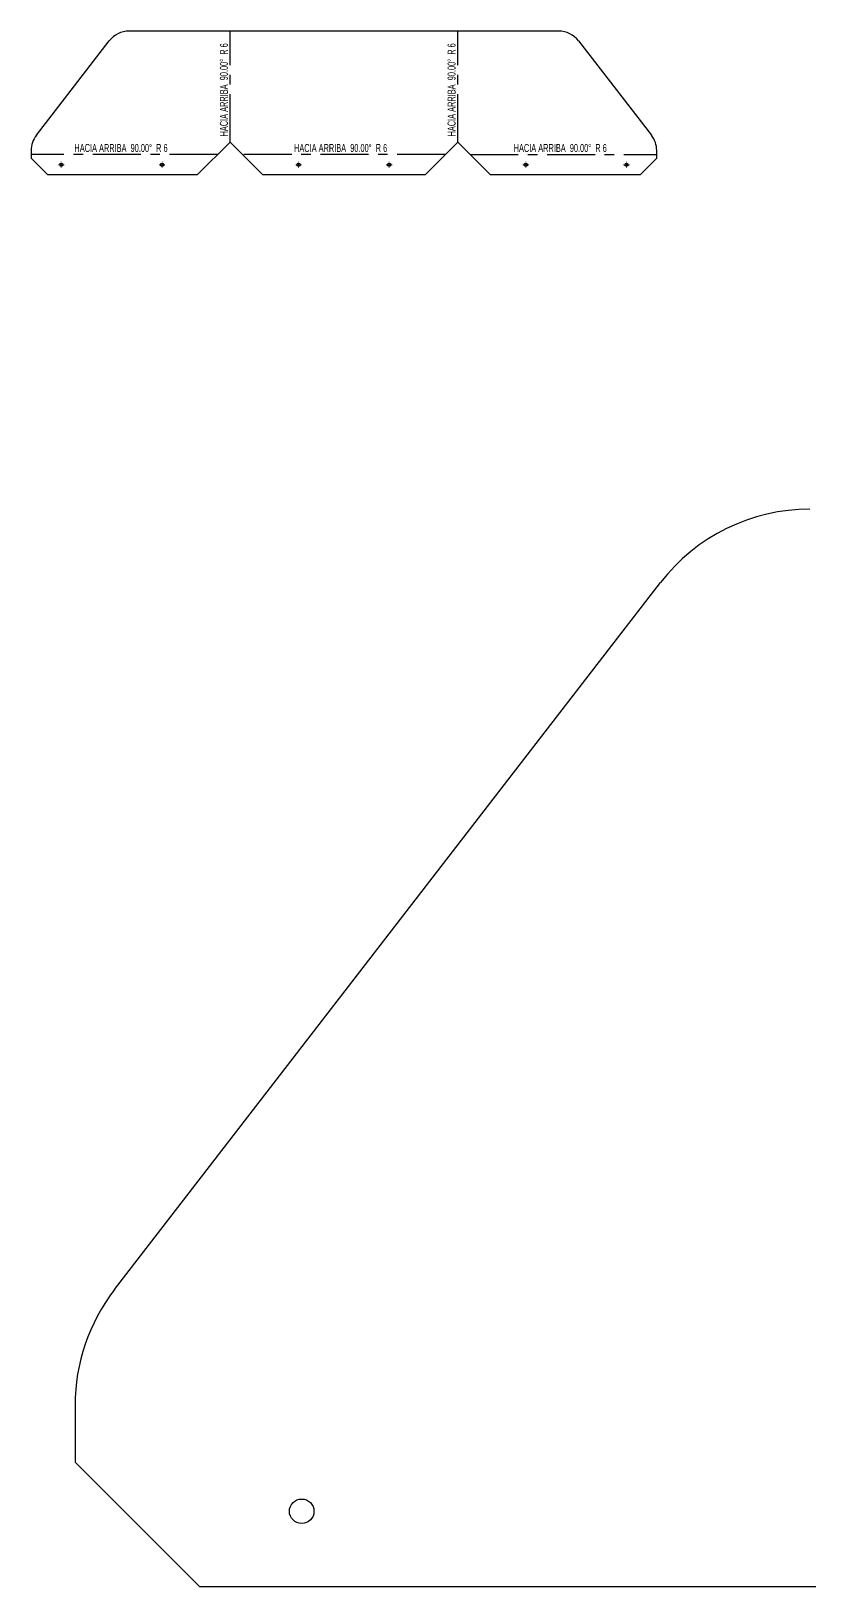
# Model space of a CAD drawing. Header units: millimetres. Extents: x 0 to 1767, y -168 to 297.
# Drawn here: x 512.9 to 719.1, y -168.5 to 243.1 of the extents above; entities that cross this region are included whole.
import ezdxf

# ---------------------------------------------------------------- set-up
doc = ezdxf.new("R2010")
doc.units = ezdxf.units.MM
doc.linetypes.add('CENTERX2', pattern=[20.32, 12.7, -2.54, 2.54, -2.54])
doc.layers.add('COTAS', color=7, linetype='Continuous')
doc.styles.add('SLDTEXTSTYLE2', font='TXT', dxfattribs={"width": 0.69})

# ---------------------------------------------------------------- blocks, each defined once
blk = doc.blocks.new('SW_CENTERMARKSYMBOL_0')
at = {"color": 0, "linetype": 'Continuous', "lineweight": 18}
for p, q in [((-0.67, 0), (-0.77, 0)), ((0, 0), (-0.33, 0)), ((0, 0.67), (0, 0.77)), ((0, 0), (0, 0.33)), ((0, 0), (0, -0.33)), ((0, 0), (0.33, 0)), ((0.67, 0), (0.77, 0)), ((0, -0.67), (0, -0.77))]:
    blk.add_line(p, q, dxfattribs=at)
blk = doc.blocks.new('SW_CENTERMARKSYMBOL_1')
at = {"color": 0, "linetype": 'Continuous', "lineweight": 18}
for p, q in [((-0.67, 0), (-0.77, 0)), ((0, 0), (-0.33, 0)), ((0, 0.67), (0, 0.77)), ((0, 0), (0, 0.33)), ((0, 0), (0, -0.33)), ((0, 0), (0.33, 0)), ((0.67, 0), (0.77, 0)), ((0, -0.67), (0, -0.77))]:
    blk.add_line(p, q, dxfattribs=at)
blk = doc.blocks.new('SW_CENTERMARKSYMBOL_2')
at = {"color": 0, "linetype": 'Continuous', "lineweight": 18}
for p, q in [((-0.67, 0), (-0.77, 0)), ((0, 0), (-0.33, 0)), ((0, 0.67), (0, 0.77)), ((0, 0), (0, 0.33)), ((0, 0), (0, -0.33)), ((0, 0), (0.33, 0)), ((0.67, 0), (0.77, 0)), ((0, -0.67), (0, -0.77))]:
    blk.add_line(p, q, dxfattribs=at)
blk = doc.blocks.new('SW_CENTERMARKSYMBOL_3')
at = {"color": 0, "linetype": 'Continuous', "lineweight": 18}
for p, q in [((-0.67, 0), (-0.77, 0)), ((0, 0), (-0.33, 0)), ((0, 0.67), (0, 0.77)), ((0, 0), (0, 0.33)), ((0, 0), (0, -0.33)), ((0, 0), (0.33, 0)), ((0.67, 0), (0.77, 0)), ((0, -0.67), (0, -0.77))]:
    blk.add_line(p, q, dxfattribs=at)
blk = doc.blocks.new('SW_CENTERMARKSYMBOL_4')
at = {"color": 0, "linetype": 'Continuous', "lineweight": 18}
for p, q in [((-0.67, 0), (-0.77, 0)), ((0, 0), (-0.33, 0)), ((0, 0.67), (0, 0.77)), ((0, 0), (0, 0.33)), ((0, 0), (0, -0.33)), ((0, 0), (0.33, 0)), ((0.67, 0), (0.77, 0)), ((0, -0.67), (0, -0.77))]:
    blk.add_line(p, q, dxfattribs=at)
blk = doc.blocks.new('SW_CENTERMARKSYMBOL_5')
at = {"color": 0, "linetype": 'Continuous', "lineweight": 18}
for p, q in [((-0.67, 0), (-0.77, 0)), ((0, 0), (-0.33, 0)), ((0, 0.67), (0, 0.77)), ((0, 0), (0, 0.33)), ((0, 0), (0, -0.33)), ((0, 0), (0.33, 0)), ((0.67, 0), (0.77, 0)), ((0, -0.67), (0, -0.77))]:
    blk.add_line(p, q, dxfattribs=at)

msp = doc.modelspace()

# ---------------------------------------------------------------- linework, layer by layer
at = {"color": 7, "linetype": 'Continuous', "lineweight": 25}
for p, q in [((652.573198, 243.134493), (538.817153, 243.134493)), ((514.268316, 215.601838), (533.541919, 240.544142)), ((657.848431, 240.544142), (677.122034, 215.601838)), ((512.87689, 211.525521), (512.87689, 209.516204)), ((556.886031, 205.116204), (565.552697, 213.78287)), ((565.552697, 213.78287), (574.219364, 205.116204)), ((617.170987, 205.116204), (625.837653, 213.78287)), ((625.837653, 213.78287), (634.50432, 205.116204)), ((678.513461, 209.516204), (678.513461, 211.525521)), ((512.87689, 209.516204), (517.276889, 205.116204)), ((678.513461, 209.516204), (674.113462, 205.116204)), ((556.886031, 205.116204), (517.276889, 205.116204)), ((617.170987, 205.116204), (574.219364, 205.116204)), ((674.113462, 205.116204), (634.50432, 205.116204)), ((534.954813, -89.817945), (679.506835, 97.24934)), ((524.519112, -120.390319), (524.519112, -135.460199)), ((524.519112, -135.460199), (557.519105, -168.460198)), ((854.587671, -168.460198), (557.519105, -168.460198))]:
    msp.add_line(p, q, dxfattribs=at)
at = {"color": 7, "linetype": 'CENTERX2'}
for p, q in [((565.552698, 213.78287), (565.552698, 243.134493)), ((625.837653, 213.78287), (625.837653, 243.134493)), ((562.228509, 210.458681), (512.876886, 210.458681)), ((622.513464, 210.458681), (568.876886, 210.458681)), ((629.161842, 210.458681), (678.513464, 210.458681))]:
    msp.add_line(p, q, dxfattribs=at)
at = {"color": 7, "linetype": 'Continuous', "lineweight": 25}
for centre, radius in [((520.876886, 207.78287), 0.433333), ((547.543553, 207.78287), 0.433333), ((583.695175, 207.78287), 0.433333), ((607.695175, 207.78287), 0.433333), ((643.846798, 207.78287), 0.433333), ((670.513464, 207.78287), 0.433333), ((584.519088, -148.460199), 3.25)]:
    msp.add_circle(centre, radius, dxfattribs=at)
for centre, radius, start, end in [((538.817152, 236.467826), 6.666667, 90, 142.30575953), ((652.573198, 236.467826), 6.666667, 37.69424047, 90), ((519.543553, 211.525521), 6.666667, 142.30575953, 180), ((671.846798, 211.525521), 6.666667, 0, 37.69424047), ((719.071082, 66.676968), 50, 90, 142.30575953), ((574.519088, -120.390319), 50, 142.30575953, 180)]:
    msp.add_arc(centre, radius, start, end, dxfattribs=at)

# ---------------------------------------------------------------- block references
at = {"color": 7, "linetype": 'Continuous', "lineweight": 18}
for name, p in [('SW_CENTERMARKSYMBOL_4', (520.876886, 207.78287)), ('SW_CENTERMARKSYMBOL_5', (547.543553, 207.78287)), ('SW_CENTERMARKSYMBOL_0', (583.695175, 207.78287)), ('SW_CENTERMARKSYMBOL_1', (607.695175, 207.78287)), ('SW_CENTERMARKSYMBOL_3', (643.846798, 207.78287)), ('SW_CENTERMARKSYMBOL_2', (670.513464, 207.78287))]:
    msp.add_blockref(name, p, dxfattribs=at)

# ---------------------------------------------------------------- texts
at = {"layer": 'COTAS', "char_height": 2.11666667, "attachment_point": 2, "rotation": 90, "style": 'SLDTEXTSTYLE2'}
for insert in [(562.858514, 227.58972), (623.14347, 227.58972)]:
    msp.add_mtext('HACIA ARRIBA  90.00°  R 6', dxfattribs=dict(at, insert=insert))
at = {"layer": 'COTAS', "char_height": 2.11666667, "attachment_point": 2, "style": 'SLDTEXTSTYLE2'}
for insert in [(536.683736, 213.274077), (594.826214, 213.274077), (652.968691, 213.274077)]:
    msp.add_mtext('HACIA ARRIBA  90.00°  R 6', dxfattribs=dict(at, insert=insert))

doc.saveas('drawing.dxf')
